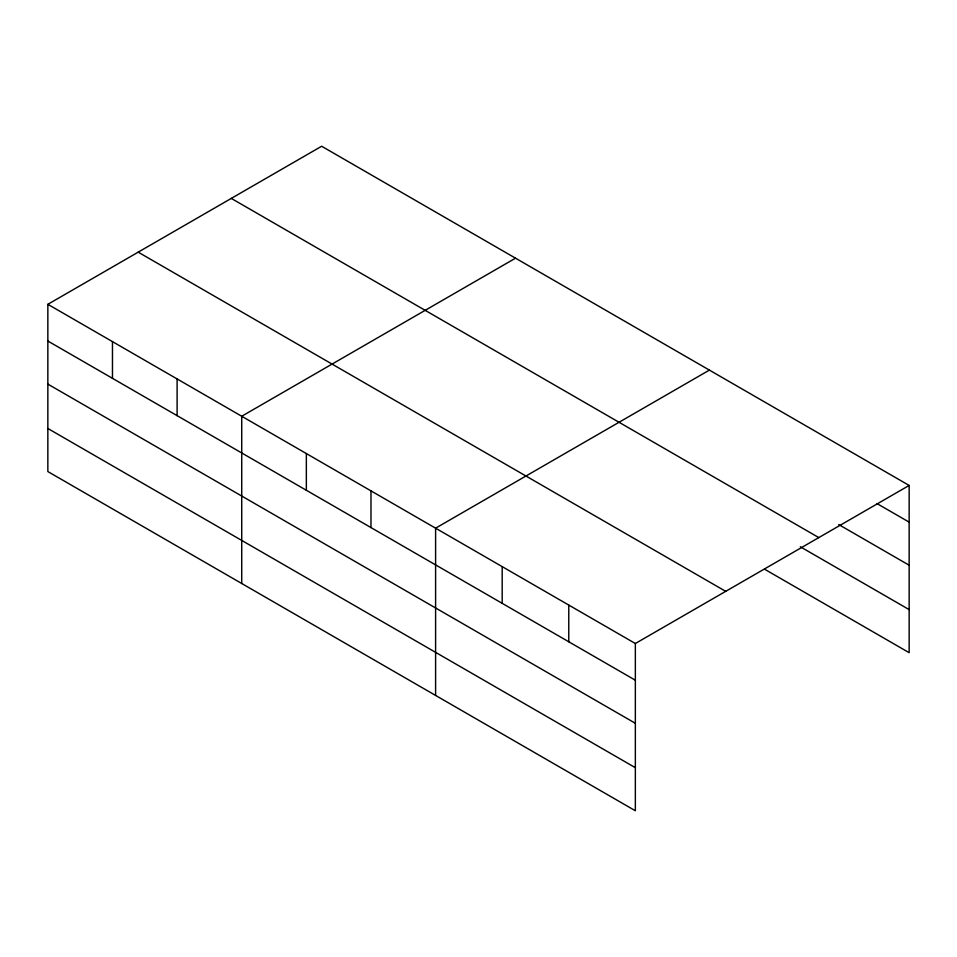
<?xml version="1.0" encoding="UTF-8"?>
<svg xmlns="http://www.w3.org/2000/svg" width="957" height="957" viewBox="0 0 957 957"><rect width="100%" height="100%" fill="white"/><g stroke="black" fill="none" stroke-linecap="round" stroke-linejoin="round"><path stroke-width="1.44" d="M764.464 569.14L909.15 652.686L909.15 485.438L321.648 146.242L47.85 304.314L47.85 471.562L635.352 810.758L635.352 643.511L47.85 304.314M515.524 258.175L241.726 416.247L241.726 583.495M709.4 370.108L435.602 528.18L435.602 695.428M635.352 643.511L909.15 485.438M877.138 503.657L909.15 522.139M838.727 524.556L909.15 565.216M231.295 198.41L818.797 537.595M800.315 546.77L909.15 609.609M138.203 252.158L725.705 591.342M47.85 341.027L635.352 680.212M47.85 384.104L635.352 723.289M47.85 428.485L635.352 767.681M568.769 605.063L568.769 641.776M502.186 566.628L502.186 603.329M370.981 490.869L370.981 527.582M306.348 453.558L306.348 490.271M177.105 378.936L177.105 415.649M112.471 341.625L112.471 378.338"/></g></svg>
